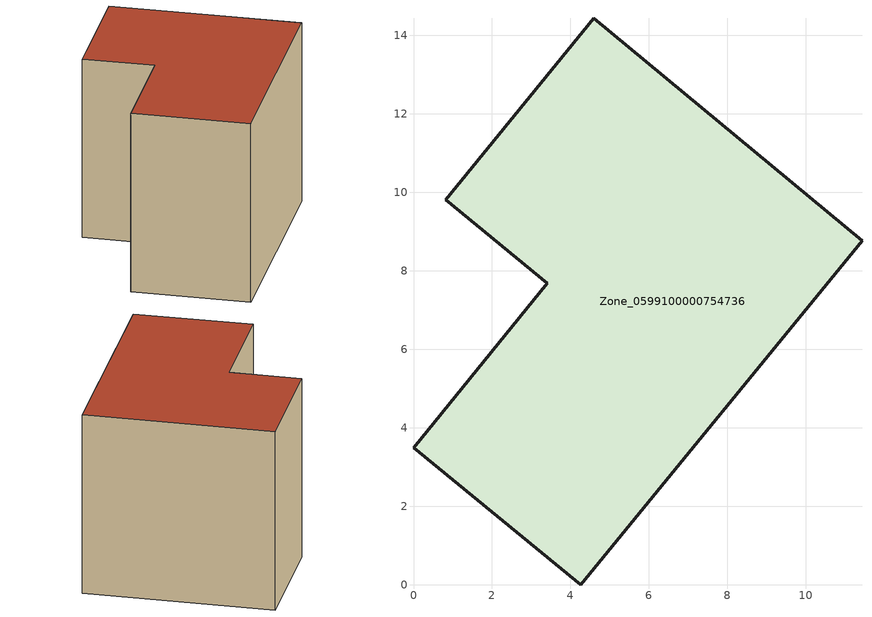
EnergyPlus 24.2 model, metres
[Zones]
Zone_0599100000754736
 floor ground (C_G): 4.59,14.44 11.43,8.77 4.27,0 0,3.49 3.41,7.69 0.82,9.81 z0
 wall outside (C_F): 11.43,8.77 4.59,14.44 0.82,9.81 3.41,7.69 0,3.49 4.27,0 11.43,8.77 z0:8.79
 roof outside (C_R): 4.27,0 11.43,8.77 4.59,14.44 0.82,9.81 3.41,7.69 0,3.49 z8.79
[BUILDING]
Pand.0599100000754736: North Axis=0; Terrain=City; Loads Convergence Tolerance Value=0.04; Temperature Convergence Tolerance Value=0.4; Solar Distribution=FullExterior; Maximum Number of Warmup Days=25; Minimum Number of Warmup Days=1
[Site:Location]
Rotterdam.The.Hague.AP_ZH_NLD Design_Conditions: Latitude=51.96; Longitude=4.45; Time Zone=1; Elevation=-4.5
[SITE:GROUNDTEMPERATURE:BUILDINGSURFACE]
18, 18, 18, 18, 18, 18, 18, 18, 18, 18, 18, 18
[MATERIAL] Thermal Absorptance=0.9; Solar Absorptance=0.7; Visible Absorptance=0.7
Name | Roughness | Thickness | Conductivity | Density | Specific Heat
G.TC.2006-2014 | MediumSmooth | 0.15 | 0.06 | 540 | 1210
F.TC.2006-2014 | Rough | 0.3 | 0.12 | 1920 | 840
R.TC.2006-2014 | MediumRough | 0.2 | 0.08 | 1500 | 1000
[CONSTRUCTION]
C_G: G.TC.2006-2014
C_F: F.TC.2006-2014
C_R: R.TC.2006-2014
[ZONE]
Zone_0599100000754736: Type=1; Multiplier=1; Ceiling Height=Autocalculate; Volume=Autocalculate; Floor Area=autocalculate; Part of Total Floor Area=Yes
[ZONEINFILTRATION:DESIGNFLOWRATE]
Infil_Zone_0599100000754736: Zone or ZoneList or Space or SpaceList=Zone_0599100000754736; Schedule=AlwaysOn; Design Flow Rate Calculation Method=Flow/Area; Flow Rate per Floor Area=0.0015; Constant Term Coefficient=1; Temperature Term Coefficient=0; Velocity Term Coefficient=0; Velocity Squared Term Coefficient=0
[HVACTEMPLATE:ZONE:IDEALLOADSAIRSYSTEM]
Zone_0599100000754736: Maximum Heating Supply Air Temperature=50; Minimum Cooling Supply Air Temperature=13; Maximum Heating Supply Air Humidity Ratio=0.0156; Minimum Cooling Supply Air Humidity Ratio=0.0077; Heating Limit=NoLimit; Cooling Limit=NoLimit; Dehumidification Control Type=ConstantSensibleHeatRatio; Cooling Sensible Heat Ratio=0.7; Dehumidification Setpoint=60; Humidification Control Type=None; Humidification Setpoint=30; Outdoor Air Method=None; Outdoor Air Flow Rate per Person=0.00944; Outdoor Air Flow Rate per Zone Floor Area=0; Outdoor Air Flow Rate per Zone=0; Demand Controlled Ventilation Type=None; Outdoor Air Economizer Type=NoEconomizer; Heat Recovery Type=None; Sensible Heat Recovery Effectiveness=0.7; Latent Heat Recovery Effectiveness=0.65
[ZONECONTROL:THERMOSTAT]
ThermostatControl_Zone_0599100000754736: Zone or ZoneList=Zone_0599100000754736; Control Type Schedule=DualSetpointControlType; Control 1=Thermostat_Zone_0599100000754736; Temperature Difference Between Cutout And Setpoint=0
[THERMOSTATSETPOINT:DUALSETPOINT]
Thermostat_Zone_0599100000754736: Heating Setpoint Temperature Schedule=HeatingSetpoint_Zone_0599100000754736; Cooling Setpoint Temperature Schedule=CoolingSetpoint_Zone_0599100000754736
[SCHEDULE:COMPACT]
HeatingSetpoint_Zone_0599100000754736: Through: 12/31, For: AllDays, Until: 24:00, 21
CoolingSetpoint_Zone_0599100000754736: Through: 12/31, For: AllDays, Until: 24:00, 24
DualSetpointControlType: Through: 12/31, For: AllDays, Until: 24:00, 4
AlwaysOn: Through: 12/31, For: AllDays, Until: 24:00, 1
